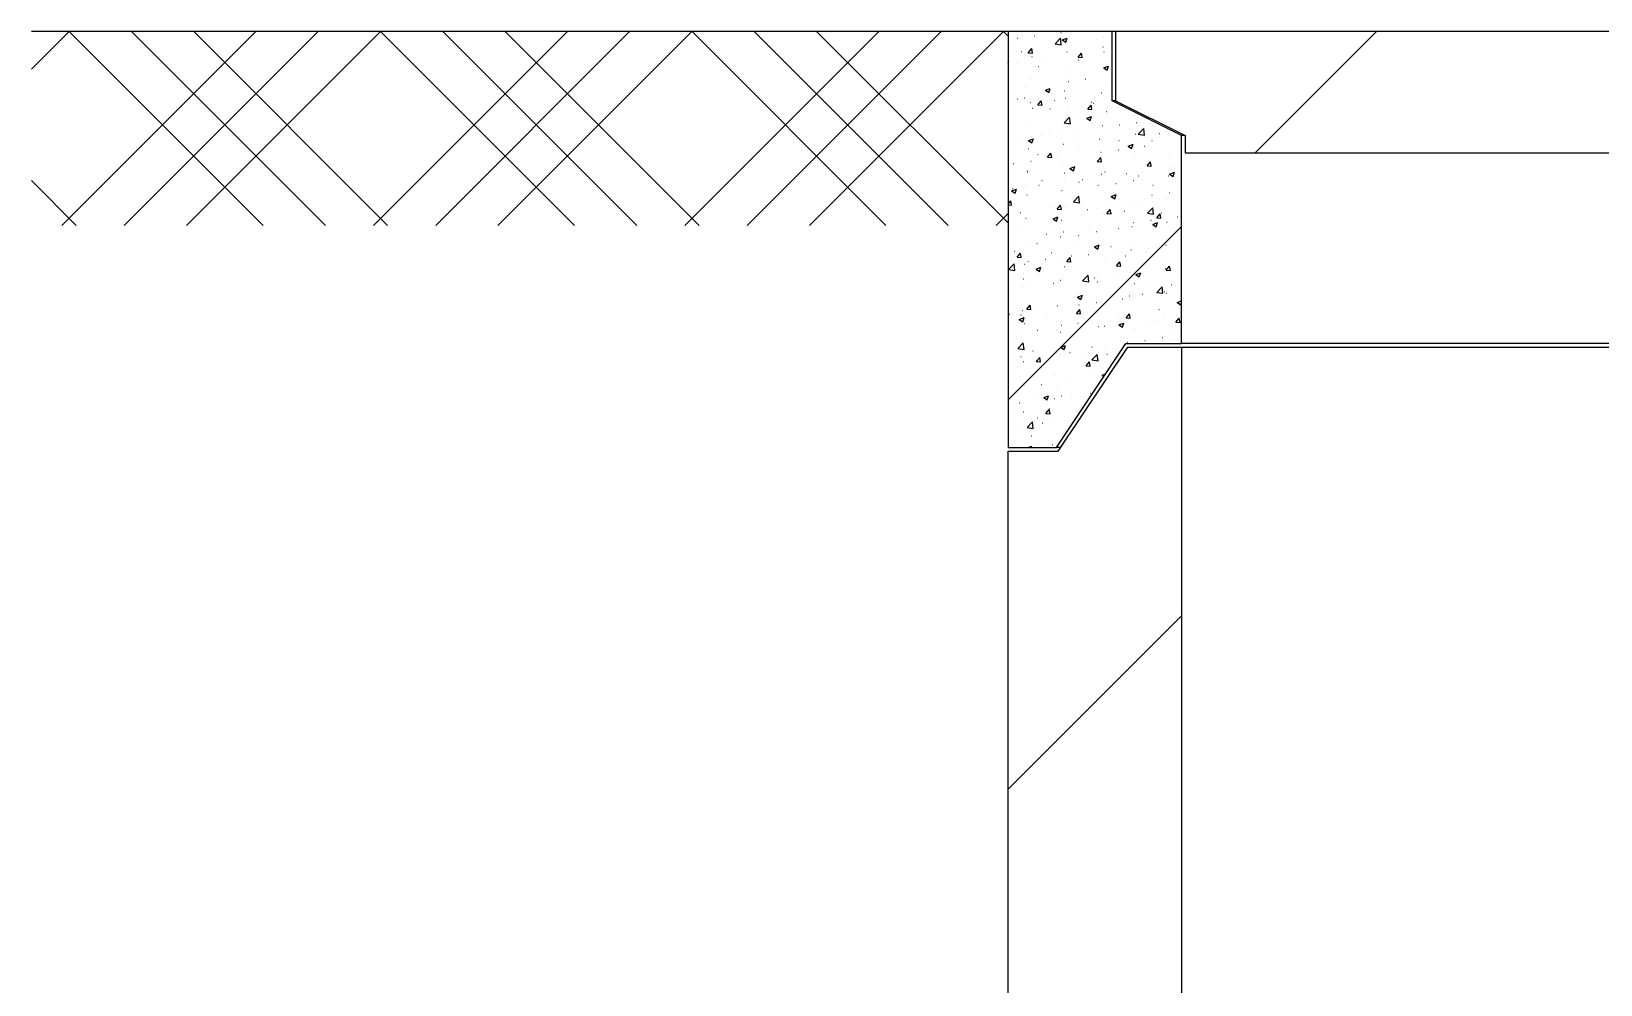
# Model space of a CAD drawing. Header units: centimetres. Extents: x -13594 to 4017, y -3206 to 1780.
# Drawn here: x -7897 to -7494.4, y 675.9 to 920.5 of the extents above; entities that cross this region are included whole.
import ezdxf

# ---------------------------------------------------------------- set-up
doc = ezdxf.new("R2010")
doc.units = ezdxf.units.CM

msp = doc.modelspace()

# ---------------------------------------------------------------- linework, layer by layer
at = {"color": 0, "linetype": 'Continuous'}
for p, q in [((-7646.45, 920.45), (-7897.04, 920.45)), ((-7887.39, 920.45), (-7897.04, 910.8)), ((-7839.45, 920.45), (-7889.2, 870.7)), ((-7887.35, 920.45), (-7837.6, 870.7)), ((-7823.47, 920.45), (-7873.22, 870.7)), ((-7871.37, 920.45), (-7821.62, 870.7)), ((-7807.49, 920.45), (-7857.24, 870.7)), ((-7855.39, 920.45), (-7805.64, 870.7)), ((-7759.54, 920.45), (-7809.3, 870.7)), ((-7807.45, 920.45), (-7757.7, 870.7)), ((-7743.56, 920.45), (-7793.32, 870.7)), ((-7791.47, 920.45), (-7741.72, 870.7)), ((-7727.58, 920.45), (-7777.34, 870.7)), ((-7775.49, 920.45), (-7725.74, 870.7)), ((-7679.64, 920.45), (-7729.39, 870.7)), ((-7727.55, 920.45), (-7677.8, 870.7)), ((-7663.66, 920.45), (-7713.41, 870.7)), ((-7711.57, 920.45), (-7661.82, 870.7)), ((-7647.68, 920.45), (-7697.43, 870.7)), ((-7695.59, 920.45), (-7646.45, 871.31)), ((-7647.65, 920.45), (-7646.45, 919.25)), ((-7646.45, 920.45), (-7646.45, 870.7)), ((-7644.1, 918.69), (-7644.06, 918.69)), ((-7642.78, 919.29), (-7642.74, 919.29)), ((-7640.14, 919.96), (-7640.09, 919.96)), ((-7639.65, 919.27), (-7639.6, 919.27)), ((-7634.41, 917.29), (-7633.03, 918.73)), ((-7633.28, 918.88), (-7633.24, 918.88)), ((-7632.83, 917.04), (-7633.02, 918.73)), ((-7632.91, 920.16), (-7632.86, 920.16)), ((-7632.57, 918.25), (-7631.32, 918.73)), ((-7632.57, 918.25), (-7631.68, 917.66)), ((-7631.68, 917.66), (-7631.32, 918.73)), ((-7623.78, 918.48), (-7623.74, 918.48)), ((-7622.26, 918.88), (-7622.21, 918.88)), ((-7643.01, 915.32), (-7642.97, 915.32)), ((-7641.27, 914.99), (-7640.41, 916.02)), ((-7641.27, 914.99), (-7640.21, 914.9)), ((-7640.21, 914.9), (-7640.41, 916.02)), ((-7640.35, 914.04), (-7640.31, 914.04)), ((-7634.41, 917.29), (-7632.83, 917.04)), ((-7632.63, 917.1), (-7632.59, 917.1)), ((-7631.37, 915.18), (-7631.32, 915.18)), ((-7628.51, 913.88), (-7627.65, 914.9)), ((-7627.44, 913.78), (-7627.65, 914.9)), ((-7626.35, 914.62), (-7626.31, 914.62)), ((-7622.12, 916.51), (-7622.08, 916.51)), ((-7621.9, 915.21), (-7621.85, 915.21)), ((-7646.45, 912.92), (-7646.27, 912.99)), ((-7646.45, 912.47), (-7646.27, 912.99)), ((-7644.33, 912.26), (-7644.29, 912.26)), ((-7640.58, 912.23), (-7640.53, 912.23)), ((-7638.75, 911.41), (-7638.7, 911.41)), ((-7637.59, 913.14), (-7637.55, 913.14)), ((-7631.08, 911.83), (-7631.03, 911.83)), ((-7628.51, 913.88), (-7627.44, 913.78)), ((-7628.37, 913.19), (-7628.32, 913.19)), ((-7622.34, 910.59), (-7622.3, 910.59)), ((-7621.94, 911.09), (-7620.7, 911.57)), ((-7621.94, 911.09), (-7621.06, 910.49)), ((-7621.58, 911.43), (-7621.53, 911.43)), ((-7621.06, 910.49), (-7620.7, 911.57)), ((-7642.27, 906.13), (-7642.23, 906.13)), ((-7640.57, 908.11), (-7640.53, 908.11)), ((-7631.58, 909.25), (-7631.54, 909.25)), ((-7631.03, 907.6), (-7630.99, 907.6)), ((-7626.58, 908.19), (-7626.53, 908.19)), ((-7621.57, 906.97), (-7621.53, 906.97)), ((-7619.84, 909.08), (-7619.79, 909.08)), ((-7644.04, 903.14), (-7644, 903.14)), ((-7642.33, 903.4), (-7642.28, 903.4)), ((-7640.79, 902.19), (-7640.74, 902.19)), ((-7638.8, 901.61), (-7637.94, 902.63)), ((-7637.74, 901.52), (-7637.94, 902.63)), ((-7636.9, 905.35), (-7635.65, 905.83)), ((-7636.9, 905.35), (-7636.01, 904.75)), ((-7636.01, 904.75), (-7635.65, 905.83)), ((-7634.54, 902.73), (-7634.5, 902.73)), ((-7631.95, 905.18), (-7631.91, 905.18)), ((-7631.8, 903.33), (-7631.75, 903.33)), ((-7625.04, 902.33), (-7625, 902.33)), ((-7624.52, 902.06), (-7624.48, 902.06)), ((-7622.56, 904.66), (-7622.51, 904.66)), ((-7640.29, 900.75), (-7640.24, 900.75)), ((-7638.8, 901.61), (-7637.74, 901.52)), ((-7635.71, 900.59), (-7635.67, 900.59)), ((-7632.05, 897.01), (-7630.67, 898.45)), ((-7631.26, 901.17), (-7631.22, 901.17)), ((-7630.79, 900.34), (-7630.75, 900.34)), ((-7630.47, 896.76), (-7630.67, 898.45)), ((-7626.27, 898.18), (-7625.03, 898.66)), ((-7626.27, 898.18), (-7625.39, 897.59)), ((-7626.04, 900.49), (-7625.18, 901.51)), ((-7626.04, 900.49), (-7624.97, 900.4)), ((-7625.39, 897.59), (-7625.03, 898.66)), ((-7624.97, 900.4), (-7625.18, 901.51)), ((-7622.77, 898.74), (-7622.73, 898.74)), ((-7621.29, 899.94), (-7621.25, 899.94)), ((-7613.27, 899.38), (-7613.25, 899.4)), ((-7613.27, 899.38), (-7613.18, 899.37)), ((-7611.93, 898.13), (-7611.89, 898.13)), ((-7641, 896.27), (-7640.96, 896.27)), ((-7635.94, 894.15), (-7635.9, 894.15)), ((-7632.69, 894.57), (-7632.64, 894.57)), ((-7632.05, 897.01), (-7630.47, 896.76)), ((-7632.02, 897.41), (-7631.97, 897.41)), ((-7629.2, 895.04), (-7629.16, 895.04)), ((-7622.31, 896.35), (-7622.26, 896.35)), ((-7617.96, 896.52), (-7617.92, 896.52)), ((-7613.85, 894.07), (-7613.81, 894.07)), ((-7613.51, 897.11), (-7613.46, 897.11)), ((-7613.06, 894.06), (-7611.67, 895.51)), ((-7613.06, 894.06), (-7611.48, 893.82)), ((-7611.48, 893.82), (-7611.67, 895.51)), ((-7607.67, 894.22), (-7607.62, 894.22)), ((-7604.86, 895.21), (-7604.82, 895.21)), ((-7643.06, 892.78), (-7643.02, 892.78)), ((-7641.23, 892.44), (-7639.98, 892.92)), ((-7641.23, 892.44), (-7640.34, 891.85)), ((-7641.22, 890.34), (-7641.18, 890.34)), ((-7640.4, 893.57), (-7640.35, 893.57)), ((-7640.34, 891.85), (-7639.98, 892.92)), ((-7638.08, 893.69), (-7638.04, 893.69)), ((-7632.23, 891.48), (-7632.19, 891.48)), ((-7628.58, 893.29), (-7628.54, 893.29)), ((-7628.42, 890.66), (-7628.38, 890.66)), ((-7622.99, 892.82), (-7622.94, 892.82)), ((-7619.08, 892.89), (-7619.04, 892.89)), ((-7618.19, 890.09), (-7618.15, 890.09)), ((-7618.04, 892.44), (-7618, 892.44)), ((-7615.65, 891.02), (-7614.41, 891.5)), ((-7615.65, 891.02), (-7614.77, 890.42)), ((-7614.77, 890.42), (-7614.41, 891.5)), ((-7611.45, 890.98), (-7611.41, 890.98)), ((-7609.58, 892.49), (-7609.54, 892.49)), ((-7645.08, 886.55), (-7645.03, 886.55)), ((-7640.62, 887.14), (-7640.58, 887.14)), ((-7638.8, 888.88), (-7638.75, 888.88)), ((-7636.33, 888.22), (-7635.47, 889.25)), ((-7636.33, 888.22), (-7635.27, 888.13)), ((-7635.27, 888.13), (-7635.47, 889.25)), ((-7633.88, 888.02), (-7633.84, 888.02)), ((-7630.6, 885.28), (-7629.36, 885.76)), ((-7629.72, 884.68), (-7629.36, 885.76)), ((-7623.57, 887.11), (-7622.71, 888.13)), ((-7623.57, 887.11), (-7622.5, 887.01)), ((-7623.21, 886.89), (-7623.16, 886.89)), ((-7622.5, 887.01), (-7622.71, 888.13)), ((-7622.64, 889.5), (-7622.6, 889.5)), ((-7614.07, 888.15), (-7614.02, 888.15)), ((-7611.25, 886.21), (-7611.2, 886.21)), ((-7610.8, 885.99), (-7609.95, 887.01)), ((-7610.8, 885.99), (-7609.74, 885.9)), ((-7609.74, 885.9), (-7609.95, 887.01)), ((-7605.08, 889.28), (-7605.04, 889.28)), ((-7897.04, 882.2), (-7885.54, 870.7)), ((-7641.55, 884.6), (-7641.5, 884.6)), ((-7641.44, 884.42), (-7641.39, 884.42)), ((-7637.8, 882.21), (-7637.75, 882.21)), ((-7632.45, 885.56), (-7632.4, 885.56)), ((-7632.05, 884.19), (-7632, 884.19)), ((-7632, 882.65), (-7631.96, 882.65)), ((-7630.6, 885.28), (-7629.72, 884.68)), ((-7628.3, 881.8), (-7628.25, 881.8)), ((-7627.33, 882.48), (-7627.28, 882.48)), ((-7622.87, 883.07), (-7622.83, 883.07)), ((-7622.55, 883.79), (-7622.5, 883.79)), ((-7621.63, 884.43), (-7621.58, 884.43)), ((-7616.13, 883.96), (-7616.09, 883.96)), ((-7614.29, 882.22), (-7614.24, 882.22)), ((-7613.05, 883.39), (-7613, 883.39)), ((-7605.3, 883.36), (-7605.25, 883.36)), ((-7605.03, 883.86), (-7603.78, 884.33)), ((-7605.03, 883.86), (-7604.15, 883.26)), ((-7604.89, 885.44), (-7604.85, 885.44)), ((-7604.14, 883.26), (-7603.78, 884.33)), ((-7603.55, 882.99), (-7603.51, 882.99)), ((-7645.56, 879.54), (-7644.31, 880.02)), ((-7645.56, 879.54), (-7644.67, 878.94)), ((-7645.3, 880.12), (-7645.26, 880.12)), ((-7644.67, 878.94), (-7644.31, 880.02)), ((-7642.38, 880.87), (-7642.34, 880.87)), ((-7641.65, 878.5), (-7641.61, 878.5)), ((-7638.56, 881), (-7638.52, 881)), ((-7632.66, 879.63), (-7632.62, 879.63)), ((-7629.69, 876.73), (-7628.31, 878.17)), ((-7628.11, 876.48), (-7628.31, 878.17)), ((-7623.42, 880.97), (-7623.38, 880.97)), ((-7619.98, 878.12), (-7618.74, 878.59)), ((-7619.98, 878.12), (-7619.1, 877.52)), ((-7619.1, 877.52), (-7618.74, 878.59)), ((-7618.8, 881.4), (-7618.75, 881.4)), ((-7609.57, 878.42), (-7609.53, 878.42)), ((-7609.3, 881), (-7609.25, 881)), ((-7605.12, 879), (-7605.07, 879)), ((-7646.45, 873.74), (-7649.49, 870.7)), ((-7646.45, 876.17), (-7645.77, 876.98)), ((-7646.45, 875.94), (-7645.56, 875.86)), ((-7645.56, 875.86), (-7645.77, 876.98)), ((-7645.09, 875.55), (-7645.04, 875.55)), ((-7643.25, 873.99), (-7643.2, 873.99)), ((-7635.59, 875.15), (-7635.54, 875.15)), ((-7633.86, 874.84), (-7633, 875.86)), ((-7633.86, 874.84), (-7632.8, 874.74)), ((-7632.8, 874.74), (-7633, 875.86)), ((-7632.88, 873.71), (-7632.84, 873.71)), ((-7632.01, 875.46), (-7631.96, 875.46)), ((-7629.69, 876.73), (-7628.11, 876.48)), ((-7627.55, 876.05), (-7627.51, 876.05)), ((-7626.09, 874.75), (-7626.04, 874.75)), ((-7623.64, 875.04), (-7623.59, 875.04)), ((-7622.36, 873.81), (-7622.32, 873.81)), ((-7621.1, 873.72), (-7620.24, 874.74)), ((-7621.1, 873.72), (-7620.03, 873.63)), ((-7620.81, 876.94), (-7620.77, 876.94)), ((-7620.03, 873.63), (-7620.24, 874.74)), ((-7616.59, 874.35), (-7616.55, 874.35)), ((-7614.5, 876.3), (-7614.46, 876.3)), ((-7611.98, 875.6), (-7611.94, 875.6)), ((-7610.7, 873.78), (-7609.31, 875.23)), ((-7610.7, 873.78), (-7609.12, 873.54)), ((-7609.12, 873.54), (-7609.31, 875.23)), ((-7607.09, 873.95), (-7607.05, 873.95)), ((-7605.51, 877.44), (-7605.47, 877.44)), ((-7643.12, 870.25), (-7643.07, 870.25)), ((-7641.87, 872.57), (-7641.83, 872.57)), ((-7634.93, 872.38), (-7633.69, 872.85)), ((-7634.93, 872.38), (-7634.05, 871.78)), ((-7634.05, 871.78), (-7633.69, 872.85)), ((-7632.74, 872.03), (-7632.69, 872.03)), ((-7625.49, 869.92), (-7625.45, 869.92)), ((-7618.1, 869.91), (-7618.05, 869.91)), ((-7614.72, 870.37), (-7614.67, 870.37)), ((-7614.26, 871.4), (-7614.21, 871.4)), ((-7609.8, 871.99), (-7609.76, 871.99)), ((-7609.36, 870.95), (-7608.11, 871.43)), ((-7609.36, 870.95), (-7608.47, 870.35)), ((-7608.47, 870.35), (-7608.11, 871.43)), ((-7608.33, 872.6), (-7607.48, 873.63)), ((-7608.33, 872.6), (-7607.27, 872.51)), ((-7607.72, 871.69), (-7607.67, 871.69)), ((-7607.27, 872.51), (-7607.48, 873.63)), ((-7605.73, 871.51), (-7605.69, 871.51)), ((-7603.06, 872.87), (-7603.02, 872.87)), ((-7642.09, 866.65), (-7642.04, 866.65)), ((-7639.05, 866.06), (-7639.01, 866.06)), ((-7638.85, 866.34), (-7638.81, 866.34)), ((-7636.69, 868.45), (-7636.64, 868.45)), ((-7633.1, 867.79), (-7633.05, 867.79)), ((-7632.23, 869.03), (-7632.19, 869.03)), ((-7629.55, 865.65), (-7629.51, 865.65)), ((-7628.47, 868.13), (-7628.43, 868.13)), ((-7624.31, 865.21), (-7623.07, 865.69)), ((-7623.86, 869.12), (-7623.81, 869.12)), ((-7623.43, 864.61), (-7623.07, 865.69)), ((-7607.74, 865.85), (-7607.7, 865.85)), ((-7605.95, 865.59), (-7605.9, 865.59)), ((-7644.8, 864.07), (-7644.76, 864.07)), ((-7644.16, 862.57), (-7643.3, 863.59)), ((-7644.16, 862.57), (-7643.09, 862.48)), ((-7643.09, 862.48), (-7643.3, 863.59)), ((-7636.92, 862.01), (-7636.87, 862.01)), ((-7635.3, 863.67), (-7635.26, 863.67)), ((-7633.31, 861.86), (-7633.27, 861.86)), ((-7631.39, 861.45), (-7630.54, 862.47)), ((-7630.33, 861.36), (-7630.54, 862.48)), ((-7630.18, 862.9), (-7630.13, 862.9)), ((-7625.8, 863.26), (-7625.76, 863.26)), ((-7624.31, 865.21), (-7623.43, 864.61)), ((-7624.07, 863.2), (-7624.03, 863.2)), ((-7621.68, 861.9), (-7621.63, 861.9)), ((-7620.06, 865.25), (-7620.01, 865.25)), ((-7618.94, 864.38), (-7618.89, 864.38)), ((-7616.3, 862.86), (-7616.26, 862.86)), ((-7614.93, 864.45), (-7614.89, 864.45)), ((-7614.48, 864.97), (-7614.44, 864.97)), ((-7611.3, 863.68), (-7611.26, 863.68)), ((-7610.56, 864.85), (-7610.51, 864.85)), ((-7606.8, 862.46), (-7606.76, 862.46)), ((-7646.33, 859.39), (-7644.94, 860.84)), ((-7646.33, 859.39), (-7644.74, 859.15)), ((-7644.74, 859.15), (-7644.94, 860.84)), ((-7642.43, 858.33), (-7642.39, 858.33)), ((-7642.3, 860.72), (-7642.26, 860.72)), ((-7641.37, 861.43), (-7641.33, 861.43)), ((-7639.26, 859.47), (-7638.02, 859.95)), ((-7639.26, 859.47), (-7638.38, 858.87)), ((-7638.38, 858.88), (-7638.02, 859.95)), ((-7632.06, 860.12), (-7632.01, 860.12)), ((-7631.39, 861.45), (-7630.33, 861.36)), ((-7627.33, 856.45), (-7625.95, 857.89)), ((-7625.75, 856.2), (-7625.95, 857.89)), ((-7619.16, 857.95), (-7619.12, 857.95)), ((-7618.63, 860.34), (-7617.77, 861.36)), ((-7618.63, 860.34), (-7617.57, 860.24)), ((-7617.57, 860.24), (-7617.77, 861.36)), ((-7615.15, 858.53), (-7615.11, 858.53)), ((-7613.69, 858.05), (-7612.44, 858.53)), ((-7613.69, 858.05), (-7612.8, 857.45)), ((-7612.8, 857.45), (-7612.44, 858.53)), ((-7612.42, 858.84), (-7612.38, 858.84)), ((-7606.16, 859.67), (-7606.12, 859.67)), ((-7605.87, 859.22), (-7605.01, 860.24)), ((-7605.87, 859.22), (-7604.8, 859.13)), ((-7604.8, 859.13), (-7605.01, 860.24)), ((-7646.05, 854.41), (-7646.01, 854.41)), ((-7642.59, 857.01), (-7642.55, 857.01)), ((-7642.52, 854.8), (-7642.47, 854.8)), ((-7641.6, 855), (-7641.55, 855)), ((-7634.86, 855.88), (-7634.81, 855.88)), ((-7633.53, 855.94), (-7633.49, 855.94)), ((-7633.09, 856.61), (-7633.05, 856.61)), ((-7627.33, 856.45), (-7625.75, 856.2)), ((-7624.29, 857.27), (-7624.24, 857.27)), ((-7623.62, 857.36), (-7623.57, 857.36)), ((-7623.6, 856.21), (-7623.55, 856.21)), ((-7614.1, 855.81), (-7614.05, 855.81)), ((-7608.34, 853.5), (-7606.96, 854.95)), ((-7606.76, 853.26), (-7606.96, 854.95)), ((-7606.38, 853.74), (-7606.33, 853.74)), ((-7604.6, 855.41), (-7604.55, 855.41)), ((-7641.69, 849.18), (-7640.83, 850.21)), ((-7640.62, 849.09), (-7640.83, 850.21)), ((-7633.75, 850.02), (-7633.7, 850.02)), ((-7632.79, 849.5), (-7632.75, 849.5)), ((-7628.64, 852.31), (-7627.4, 852.79)), ((-7628.64, 852.31), (-7627.76, 851.71)), ((-7628.3, 850.34), (-7628.26, 850.34)), ((-7627.76, 851.71), (-7627.4, 852.79)), ((-7624.5, 851.35), (-7624.46, 851.35)), ((-7623.84, 850.93), (-7623.8, 850.93)), ((-7622.41, 851.28), (-7622.37, 851.28)), ((-7617.11, 851.82), (-7617.06, 851.82)), ((-7615.37, 852.6), (-7615.32, 852.6)), ((-7612.03, 853.06), (-7611.99, 853.06)), ((-7608.34, 853.5), (-7606.76, 853.26)), ((-7605.87, 853.3), (-7605.82, 853.3)), ((-7603.07, 850.88), (-7601.96, 851.31)), ((-7603.07, 850.88), (-7602.18, 850.29)), ((-7602.18, 850.29), (-7601.96, 850.95)), ((-7646.28, 847.98), (-7646.23, 847.98)), ((-7646.06, 847.92), (-7646.02, 847.92)), ((-7643.59, 846.57), (-7642.35, 847.05)), ((-7643.59, 846.57), (-7642.71, 845.97)), ((-7643.17, 847.72), (-7643.12, 847.72)), ((-7642.74, 848.88), (-7642.69, 848.88)), ((-7642.71, 845.97), (-7642.35, 847.05)), ((-7642.31, 845.53), (-7642.26, 845.53)), ((-7641.69, 849.18), (-7640.62, 849.09)), ((-7639.54, 848.86), (-7639.49, 848.86)), ((-7636.56, 847.52), (-7636.52, 847.52)), ((-7628.92, 848.07), (-7628.07, 849.09)), ((-7628.92, 848.07), (-7627.86, 847.97)), ((-7628.53, 845.59), (-7628.48, 845.59)), ((-7627.86, 847.97), (-7628.07, 849.09)), ((-7627.06, 847.11), (-7627.02, 847.11)), ((-7618.15, 847.37), (-7618.1, 847.37)), ((-7618.02, 845.14), (-7616.77, 845.62)), ((-7617.56, 846.71), (-7617.52, 846.71)), ((-7617.13, 844.55), (-7616.77, 845.62)), ((-7616.16, 846.95), (-7615.3, 847.97)), ((-7616.16, 846.95), (-7615.1, 846.86)), ((-7615.58, 846.68), (-7615.54, 846.68)), ((-7615.1, 846.86), (-7615.3, 847.97)), ((-7610.55, 846.28), (-7610.5, 846.28)), ((-7608.06, 846.31), (-7608.02, 846.31)), ((-7607.77, 849.15), (-7607.73, 849.15)), ((-7606.6, 847.82), (-7606.55, 847.82)), ((-7606.09, 846.87), (-7606.05, 846.87)), ((-7603.4, 845.83), (-7602.54, 846.86)), ((-7603.4, 845.83), (-7602.33, 845.74)), ((-7602.33, 845.74), (-7602.54, 846.86)), ((-7644.22, 841.85), (-7644.18, 841.85)), ((-7642.95, 842.95), (-7642.91, 842.95)), ((-7638.9, 843.81), (-7638.86, 843.81)), ((-7633.96, 844.09), (-7633.92, 844.09)), ((-7632.98, 843.33), (-7632.94, 843.33)), ((-7632.81, 845.13), (-7632.76, 845.13)), ((-7628.53, 843.91), (-7628.48, 843.91)), ((-7624.72, 845.43), (-7624.68, 845.43)), ((-7623.31, 844.72), (-7623.26, 844.72)), ((-7621.79, 844.8), (-7621.74, 844.8)), ((-7618.02, 845.14), (-7617.13, 844.55)), ((-7613.81, 844.32), (-7613.76, 844.32)), ((-7606.81, 841.89), (-7606.77, 841.89)), ((-7604.31, 843.92), (-7604.27, 843.92)), ((-7643.97, 839.11), (-7642.58, 840.56)), ((-7643.97, 839.11), (-7642.38, 838.87)), ((-7642.38, 838.87), (-7642.58, 840.56)), ((-7640.1, 838.47), (-7640.06, 838.47)), ((-7634.18, 838.17), (-7634.14, 838.17)), ((-7632.97, 839.4), (-7631.73, 839.88)), ((-7632.97, 839.4), (-7632.09, 838.81)), ((-7632.11, 837.58), (-7632.06, 837.58)), ((-7632.09, 838.81), (-7631.73, 839.88)), ((-7630.6, 838.07), (-7630.56, 838.07)), ((-7626.47, 837.78), (-7626.42, 837.78)), ((-7624.97, 836.17), (-7623.59, 837.61)), ((-7624.94, 839.5), (-7624.89, 839.5)), ((-7623.39, 835.92), (-7623.59, 837.61)), ((-7621.73, 839.36), (-7621.69, 839.36)), ((-7621.1, 837.67), (-7621.06, 837.67)), ((-7615.8, 840.75), (-7615.76, 840.75)), ((-7611.35, 841.15), (-7611.31, 841.15)), ((-7604.04, 840.73), (-7603.99, 840.73)), ((-7643.17, 837.03), (-7643.12, 837.03)), ((-7642.49, 835.8), (-7642.44, 835.8)), ((-7639.22, 835.8), (-7638.36, 836.82)), ((-7639.22, 835.8), (-7638.15, 835.71)), ((-7638.15, 835.71), (-7638.36, 836.82)), ((-7637.66, 836.31), (-7637.62, 836.31)), ((-7633.21, 836.89), (-7633.16, 836.89)), ((-7626.45, 834.68), (-7625.6, 835.7)), ((-7626.45, 834.68), (-7625.39, 834.59)), ((-7625.39, 834.59), (-7625.6, 835.7)), ((-7625.15, 833.58), (-7625.11, 833.58)), ((-7624.97, 836.17), (-7623.39, 835.92)), ((-7643.57, 829.38), (-7643.52, 829.38)), ((-7643.38, 831.1), (-7643.34, 831.1)), ((-7637.89, 829.87), (-7637.84, 829.87)), ((-7634.4, 832.24), (-7634.35, 832.24)), ((-7631.15, 830.76), (-7631.1, 830.76)), ((-7622.35, 832.24), (-7621.45, 832.58)), ((-7622.35, 832.24), (-7621.89, 831.93)), ((-7642.34, 829.29), (-7642.3, 829.29)), ((-7639.81, 826.99), (-7639.77, 826.99)), ((-7637.3, 826.5), (-7636.06, 826.98)), ((-7637.3, 826.5), (-7636.42, 825.9)), ((-7636.42, 825.9), (-7636.06, 826.98)), ((-7634.61, 826.32), (-7634.57, 826.32)), ((-7634.07, 828.98), (-7634.02, 828.98)), ((-7632.84, 826.96), (-7632.8, 826.96)), ((-7630.31, 826.59), (-7630.27, 826.59)), ((-7625.37, 827.65), (-7625.33, 827.65)), ((-7624.57, 828.57), (-7624.52, 828.57)), ((-7643.6, 825.18), (-7643.56, 825.18)), ((-7643.22, 825.18), (-7643.18, 825.18)), ((-7642.57, 822.86), (-7642.53, 822.86)), ((-7636.75, 822.41), (-7635.89, 823.44)), ((-7636.75, 822.41), (-7635.69, 822.32)), ((-7635.69, 822.32), (-7635.89, 823.44)), ((-7635.83, 823.74), (-7635.79, 823.74)), ((-7628.58, 823.06), (-7628.53, 823.06)), ((-7643.82, 819.26), (-7643.77, 819.26)), ((-7641.61, 818.83), (-7640.22, 820.28)), ((-7641.61, 818.83), (-7640.02, 818.59)), ((-7640.02, 818.59), (-7640.22, 820.28)), ((-7638.96, 821.28), (-7638.91, 821.28)), ((-7637.61, 819.93), (-7637.56, 819.93)), ((-7634.83, 820.4), (-7634.78, 820.4)), ((-7641.41, 813.68), (-7640.39, 814.07)), ((-7640.52, 813.68), (-7640.39, 814.07)), ((-7640.51, 816.72), (-7640.47, 816.72)), ((-7635.05, 814.47), (-7635, 814.47))]:
    msp.add_line(p, q, dxfattribs=at)
at = {"color": 7, "linetype": 'Continuous', "lineweight": 25}
for p, q in [((-7646.45, 920.45), (-7646.45, 813.68)), ((-7619.76, 920.45), (-7646.45, 920.45)), ((-7619.76, 902.66), (-7619.76, 920.45)), ((-7618.87, 920.45), (-7619.76, 920.45)), ((-7618.87, 920.45), (-7618.87, 902.66)), ((-7318.13, 920.45), (-7618.87, 920.45)), ((-7601.96, 893.76), (-7619.76, 902.66)), ((-7618.87, 902.66), (-7619.76, 902.66)), ((-7618.87, 902.66), (-7601.07, 893.76)), ((-7601.96, 840.37), (-7601.96, 893.76)), ((-7601.07, 893.76), (-7601.96, 893.76)), ((-7601.07, 893.76), (-7601.07, 889.31)), ((-7601.07, 889.31), (-7335.92, 889.31)), ((-7634.05, 813.68), (-7616.26, 840.37)), ((-7633.58, 812.79), (-7615.78, 839.48)), ((-7616.26, 840.37), (-7601.96, 840.37)), ((-7615.78, 839.48), (-7601.96, 839.48)), ((-7335.03, 840.37), (-7601.96, 840.37)), ((-7601.96, 839.48), (-7601.96, 617.04)), ((-7601.96, 839.48), (-7157.08, 839.48)), ((-7646.45, 813.68), (-7634.05, 813.68)), ((-7632.99, 813.68), (-7634.05, 813.68)), ((-7646.45, 590.35), (-7646.45, 812.79)), ((-7646.45, 812.79), (-7633.58, 812.79))]:
    msp.add_line(p, q, dxfattribs=at)
at = {"color": 0, "linetype": 'Continuous', "lineweight": 18}
for p, q in [((-7551.93, 920.45), (-7583.07, 889.31)), ((-7601.96, 870.42), (-7646.45, 825.93)), ((-7601.96, 770.54), (-7646.45, 726.06))]:
    msp.add_line(p, q, dxfattribs=at)

doc.saveas('drawing.dxf')
